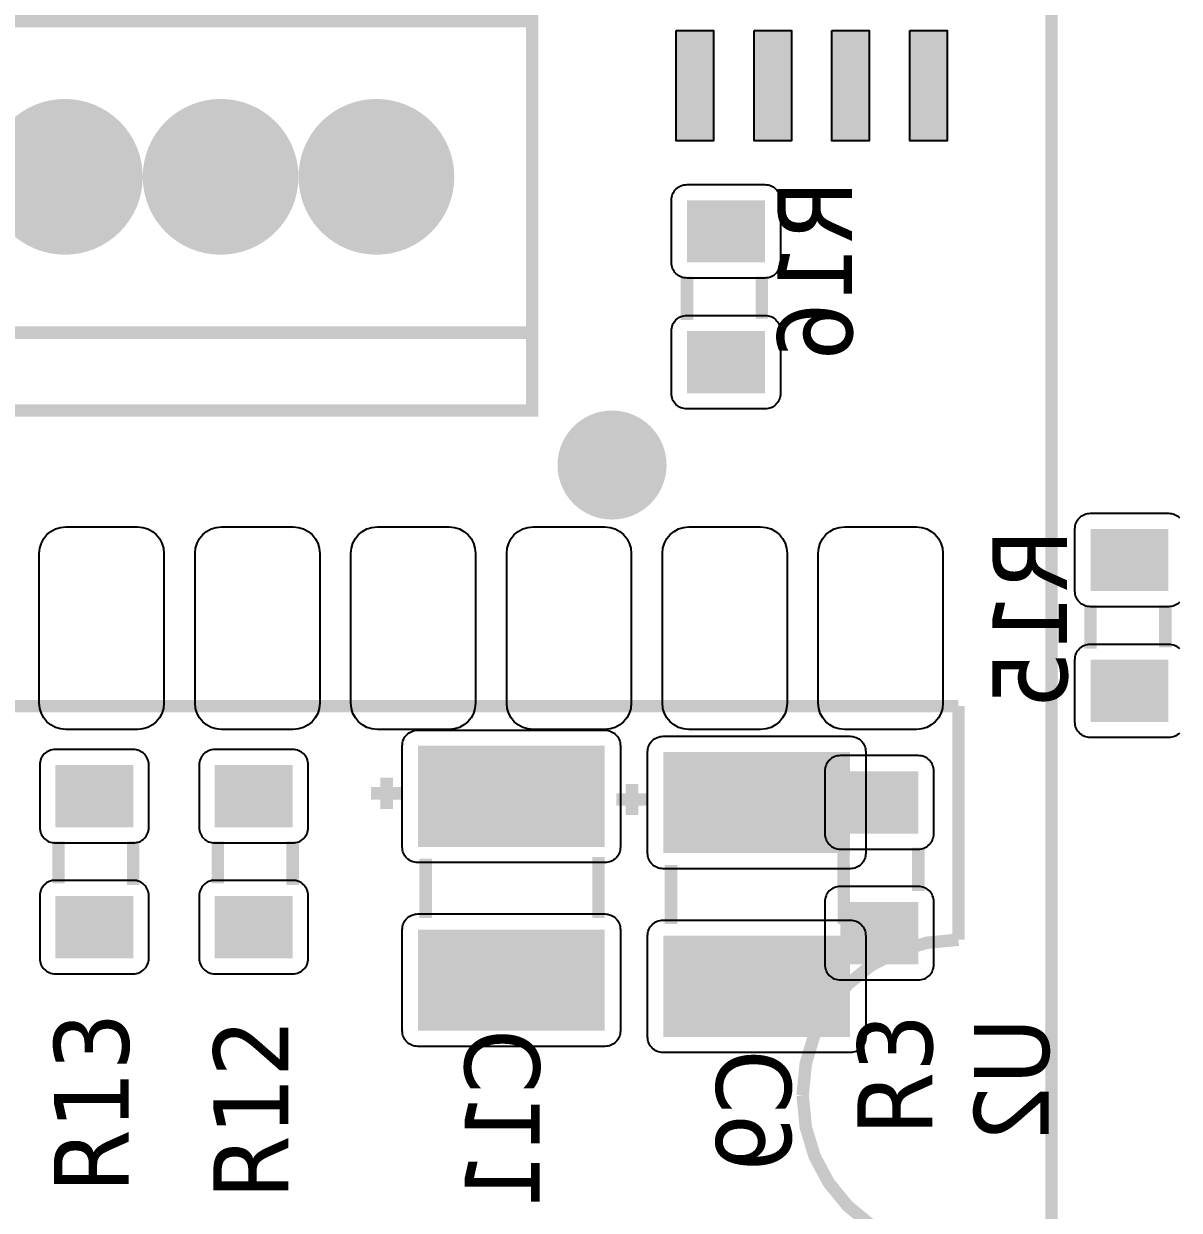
# Model space of a CAD drawing. Header units: millimetres. Extents: x 123.5 to 144.3, y 105.4 to 121.6.
# Drawn here: x 133.855 to 135.161, y 110.971 to 112.313 of the extents above; entities that cross this region are included whole.
import ezdxf

# ---------------------------------------------------------------- set-up
doc = ezdxf.new("R2010")
doc.units = ezdxf.units.MM
doc.layers.add('DESC', color=250, linetype='Continuous')
doc.styles.get("Standard").update_dxf_attribs({"font": 'tahoma.ttf'})

# ---------------------------------------------------------------- blocks, each defined once
blk = doc.blocks.new('RPAD')
blk.add_trace([(-0.5, -0.5), (-0.5, 0.5), (0.5, -0.5), (0.5, 0.5)])
blk = doc.blocks.new('EPAD')
at = {"const_width": 0.5}
blk.add_lwpolyline([(-0.25, 0, 1), (0.25, 0, 1)], format="xyb", close=True, dxfattribs=at)
blk = doc.blocks.new('HornoCardV2')
at = {"const_width": 0.008}
for points in [[(151.16076, 112.01634), (151.16076, 110.55964), (151.15998, 110.55159), (151.15772, 110.54415), (151.14938, 110.53165), (151.13688, 110.52331), (151.12944, 110.52106), (151.12139, 110.52027), (148.40485, 110.52027)], [(151.16076, 112.01634), (151.16076, 110.55964), (151.15998, 110.55159), (151.15772, 110.54415), (151.14938, 110.53165), (151.13688, 110.52331), (151.12944, 110.52106), (151.12139, 110.52027), (148.40485, 110.52027)], [(151.16076, 112.01634), (151.16076, 110.55964), (151.15998, 110.55159), (151.15772, 110.54415), (151.14938, 110.53165), (151.13688, 110.52331), (151.12944, 110.52106), (151.12139, 110.52027), (148.40485, 110.52027)], [(150.82737, 111.22185), (149.92737, 111.22185), (149.92737, 111.47185), (150.82737, 111.47185), (150.82737, 111.22185)], [(150.82737, 111.22185), (149.92737, 111.22185), (149.92737, 111.47185), (150.82737, 111.47185), (150.82737, 111.22185)], [(150.82737, 111.22185), (149.92737, 111.22185), (149.92737, 111.47185), (150.82737, 111.47185), (150.82737, 111.22185)], [(150.92676, 111.30786), (150.92676, 111.27986)], [(150.92676, 111.30786), (150.92676, 111.27986)], [(150.92676, 111.30786), (150.92676, 111.27986)], [(150.97476, 111.30786), (150.97476, 111.28086)], [(150.97476, 111.30786), (150.97476, 111.28086)], [(150.97476, 111.30786), (150.97476, 111.28086)], [(150.82737, 111.27185), (149.92737, 111.27185)], [(150.82737, 111.27185), (149.92737, 111.27185)], [(150.82737, 111.27185), (149.92737, 111.27185)], [(151.18576, 111.09686), (151.18576, 111.06886)], [(151.18576, 111.09686), (151.18576, 111.06886)], [(151.18576, 111.09686), (151.18576, 111.06886)], [(151.23376, 111.09686), (151.23376, 111.06986)], [(151.23376, 111.09686), (151.23376, 111.06986)], [(151.23376, 111.09686), (151.23376, 111.06986)], [(151.10099, 111.03209), (149.10099, 111.03209)], [(151.10099, 111.03209), (149.10099, 111.03209)], [(151.10099, 111.03209), (149.10099, 111.03209)], [(151.10099, 111.03209), (151.10099, 110.88209)], [(151.10099, 111.03209), (151.10099, 110.88209)], [(151.10099, 111.03209), (151.10099, 110.88209)], [(150.73398, 110.96611), (150.73398, 110.98611)], [(150.73398, 110.96611), (150.73398, 110.98611)], [(150.73398, 110.96611), (150.73398, 110.98611)], [(150.89146, 110.96217), (150.89146, 110.98217)], [(150.89146, 110.96217), (150.89146, 110.98217)], [(150.89146, 110.96217), (150.89146, 110.98217)], [(150.74398, 110.97611), (150.72398, 110.97611)], [(150.74398, 110.97611), (150.72398, 110.97611)], [(150.74398, 110.97611), (150.72398, 110.97611)], [(150.90146, 110.97217), (150.88146, 110.97217)], [(150.90146, 110.97217), (150.88146, 110.97217)], [(150.90146, 110.97217), (150.88146, 110.97217)], [(150.52326, 110.94522), (150.52326, 110.91822)], [(150.52326, 110.94522), (150.52326, 110.91822)], [(150.52326, 110.94522), (150.52326, 110.91822)], [(150.57126, 110.94522), (150.57126, 110.91722)], [(150.57126, 110.94522), (150.57126, 110.91722)], [(150.57126, 110.94522), (150.57126, 110.91722)], [(150.62563, 110.94522), (150.62563, 110.91822)], [(150.62563, 110.94522), (150.62563, 110.91822)], [(150.62563, 110.94522), (150.62563, 110.91822)], [(150.67363, 110.94522), (150.67363, 110.91722)], [(150.67363, 110.94522), (150.67363, 110.91722)], [(150.67363, 110.94522), (150.67363, 110.91722)], [(150.86998, 110.89611), (150.86998, 110.93511)], [(150.86998, 110.89611), (150.86998, 110.93511)], [(150.86998, 110.89611), (150.86998, 110.93511)], [(151.0272, 110.94128), (151.0272, 110.91428)], [(151.0272, 110.94128), (151.0272, 110.91428)], [(151.0272, 110.94128), (151.0272, 110.91428)], [(151.0752, 110.94128), (151.0752, 110.91328)], [(151.0752, 110.94128), (151.0752, 110.91328)], [(151.0752, 110.94128), (151.0752, 110.91328)], [(150.75898, 110.89611), (150.75898, 110.93411)], [(150.75898, 110.89611), (150.75898, 110.93411)], [(150.75898, 110.89611), (150.75898, 110.93411)], [(150.91646, 110.89217), (150.91646, 110.93017)], [(150.91646, 110.89217), (150.91646, 110.93017)], [(150.91646, 110.89217), (150.91646, 110.93017)], [(151.02746, 110.89217), (151.02746, 110.93117)], [(151.02746, 110.89217), (151.02746, 110.93117)], [(151.02746, 110.89217), (151.02746, 110.93117)], [(151.00099, 110.78209), (151.00299, 110.80275), (151.00874, 110.82176), (151.01786, 110.83878), (151.02999, 110.85347), (151.04474, 110.86548), (151.06174, 110.87448), (151.08061, 110.88013), (151.10099, 110.88209)], [(151.00099, 110.78209), (151.00299, 110.80275), (151.00874, 110.82176), (151.01786, 110.83878), (151.02999, 110.85347), (151.04474, 110.86548), (151.06174, 110.87448), (151.08061, 110.88013), (151.10099, 110.88209)], [(151.00099, 110.78209), (151.00299, 110.80275), (151.00874, 110.82176), (151.01786, 110.83878), (151.02999, 110.85347), (151.04474, 110.86548), (151.06174, 110.87448), (151.08061, 110.88013), (151.10099, 110.88209)], [(151.00099, 110.78209), (151.00299, 110.76172), (151.00874, 110.74284), (151.01786, 110.72584), (151.02999, 110.71109), (151.04474, 110.69897), (151.06174, 110.68984), (151.08061, 110.68409), (151.10099, 110.68209)], [(151.00099, 110.78209), (151.00299, 110.76172), (151.00874, 110.74284), (151.01786, 110.72584), (151.02999, 110.71109), (151.04474, 110.69897), (151.06174, 110.68984), (151.08061, 110.68409), (151.10099, 110.68209)], [(151.00099, 110.78209), (151.00299, 110.76172), (151.00874, 110.74284), (151.01786, 110.72584), (151.02999, 110.71109), (151.04474, 110.69897), (151.06174, 110.68984), (151.08061, 110.68409), (151.10099, 110.68209)]]:
    blk.add_lwpolyline(points, dxfattribs=at)
for points in [[(150.91976, 111.46589), (150.94376, 111.46589), (150.94376, 111.39489), (150.91976, 111.39489), (150.91976, 111.46589)], [(150.96976, 111.46589), (150.99376, 111.46589), (150.99376, 111.39489), (150.96976, 111.39489), (150.96976, 111.46589)], [(151.01976, 111.46589), (151.04376, 111.46589), (151.04376, 111.39489), (151.01976, 111.39489), (151.01976, 111.46589)], [(151.06976, 111.46589), (151.09376, 111.46589), (151.09376, 111.39489), (151.06976, 111.39489), (151.06976, 111.46589)], [(150.98676, 111.35686), (150.98676, 111.31686), (150.98671, 111.31582), (150.98656, 111.31482), (150.98632, 111.31385), (150.98599, 111.31293), (150.98557, 111.31205), (150.98508, 111.31123), (150.98451, 111.31046), (150.98387, 111.30975), (150.98316, 111.30911), (150.9824, 111.30854), (150.98157, 111.30805), (150.9807, 111.30763), (150.97977, 111.3073), (150.9788, 111.30706), (150.9778, 111.30691), (150.97676, 111.30686), (150.92676, 111.30686), (150.92572, 111.30691), (150.92472, 111.30706), (150.92375, 111.3073), (150.92282, 111.30763), (150.92195, 111.30805), (150.92112, 111.30854), (150.92036, 111.30911), (150.91965, 111.30975), (150.91901, 111.31046), (150.91844, 111.31123), (150.91795, 111.31205), (150.91753, 111.31293), (150.9172, 111.31385), (150.91696, 111.31482), (150.91681, 111.31582), (150.91676, 111.31686), (150.91676, 111.35686), (150.91681, 111.3579), (150.91696, 111.35891), (150.9172, 111.35987), (150.91753, 111.3608), (150.91795, 111.36167), (150.91844, 111.3625), (150.91901, 111.36327), (150.91965, 111.36397), (150.92036, 111.36461), (150.92112, 111.36518), (150.92195, 111.36568), (150.92282, 111.36609), (150.92375, 111.36642), (150.92472, 111.36666), (150.92572, 111.36681), (150.92676, 111.36686), (150.97676, 111.36686), (150.9778, 111.36681), (150.9788, 111.36666), (150.97977, 111.36642), (150.9807, 111.36609), (150.98157, 111.36568), (150.9824, 111.36518), (150.98316, 111.36461), (150.98387, 111.36397), (150.98451, 111.36327), (150.98508, 111.3625), (150.98557, 111.36167), (150.98599, 111.3608), (150.98632, 111.35987), (150.98656, 111.35891), (150.98671, 111.3579), (150.98676, 111.35686)], [(150.98676, 111.27286), (150.98676, 111.23286), (150.98671, 111.23182), (150.98656, 111.23082), (150.98632, 111.22985), (150.98599, 111.22893), (150.98557, 111.22805), (150.98508, 111.22723), (150.98451, 111.22646), (150.98387, 111.22575), (150.98316, 111.22511), (150.9824, 111.22454), (150.98157, 111.22405), (150.9807, 111.22363), (150.97977, 111.2233), (150.9788, 111.22306), (150.9778, 111.22291), (150.97676, 111.22286), (150.92676, 111.22286), (150.92572, 111.22291), (150.92472, 111.22306), (150.92375, 111.2233), (150.92282, 111.22363), (150.92195, 111.22405), (150.92112, 111.22454), (150.92036, 111.22511), (150.91965, 111.22575), (150.91901, 111.22646), (150.91844, 111.22723), (150.91795, 111.22805), (150.91753, 111.22893), (150.9172, 111.22985), (150.91696, 111.23082), (150.91681, 111.23182), (150.91676, 111.23286), (150.91676, 111.27286), (150.91681, 111.2739), (150.91696, 111.27491), (150.9172, 111.27587), (150.91753, 111.2768), (150.91795, 111.27767), (150.91844, 111.2785), (150.91901, 111.27927), (150.91965, 111.27997), (150.92036, 111.28061), (150.92112, 111.28118), (150.92195, 111.28168), (150.92282, 111.28209), (150.92375, 111.28242), (150.92472, 111.28266), (150.92572, 111.28281), (150.92676, 111.28286), (150.97676, 111.28286), (150.9778, 111.28281), (150.9788, 111.28266), (150.97977, 111.28242), (150.9807, 111.28209), (150.98157, 111.28168), (150.9824, 111.28118), (150.98316, 111.28061), (150.98387, 111.27997), (150.98451, 111.27927), (150.98508, 111.2785), (150.98557, 111.27767), (150.98599, 111.2768), (150.98632, 111.27587), (150.98656, 111.27491), (150.98671, 111.2739), (150.98676, 111.27286)], [(150.57399, 111.01709), (150.52799, 111.01709), (150.52451, 111.01743), (150.5213, 111.0184), (150.51841, 111.01995), (150.5159, 111.02201), (150.51385, 111.02451), (150.5123, 111.0274), (150.51133, 111.03062), (150.51099, 111.03409), (150.51099, 111.13009), (150.51133, 111.13357), (150.5123, 111.13678), (150.51385, 111.13967), (150.5159, 111.14218), (150.51841, 111.14423), (150.5213, 111.14578), (150.52451, 111.14675), (150.52799, 111.14709), (150.57399, 111.14709), (150.57746, 111.14675), (150.58068, 111.14578), (150.58357, 111.14423), (150.58607, 111.14218), (150.58813, 111.13967), (150.58968, 111.13678), (150.59065, 111.13357), (150.59099, 111.13009), (150.59099, 111.03409), (150.59065, 111.03062), (150.58968, 111.0274), (150.58813, 111.02451), (150.58607, 111.02201), (150.58357, 111.01995), (150.58068, 111.0184), (150.57746, 111.01743), (150.57399, 111.01709)], [(150.67399, 111.01709), (150.62799, 111.01709), (150.62451, 111.01743), (150.6213, 111.0184), (150.61841, 111.01995), (150.6159, 111.02201), (150.61385, 111.02451), (150.6123, 111.0274), (150.61133, 111.03062), (150.61099, 111.03409), (150.61099, 111.13009), (150.61133, 111.13357), (150.6123, 111.13678), (150.61385, 111.13967), (150.6159, 111.14218), (150.61841, 111.14423), (150.6213, 111.14578), (150.62451, 111.14675), (150.62799, 111.14709), (150.67399, 111.14709), (150.67746, 111.14675), (150.68068, 111.14578), (150.68357, 111.14423), (150.68607, 111.14218), (150.68813, 111.13967), (150.68968, 111.13678), (150.69065, 111.13357), (150.69099, 111.13009), (150.69099, 111.03409), (150.69065, 111.03062), (150.68968, 111.0274), (150.68813, 111.02451), (150.68607, 111.02201), (150.68357, 111.01995), (150.68068, 111.0184), (150.67746, 111.01743), (150.67399, 111.01709)], [(150.77399, 111.01709), (150.72799, 111.01709), (150.72451, 111.01743), (150.7213, 111.0184), (150.71841, 111.01995), (150.7159, 111.02201), (150.71385, 111.02451), (150.7123, 111.0274), (150.71133, 111.03062), (150.71099, 111.03409), (150.71099, 111.13009), (150.71133, 111.13357), (150.7123, 111.13678), (150.71385, 111.13967), (150.7159, 111.14218), (150.71841, 111.14423), (150.7213, 111.14578), (150.72451, 111.14675), (150.72799, 111.14709), (150.77399, 111.14709), (150.77746, 111.14675), (150.78068, 111.14578), (150.78357, 111.14423), (150.78607, 111.14218), (150.78813, 111.13967), (150.78968, 111.13678), (150.79065, 111.13357), (150.79099, 111.13009), (150.79099, 111.03409), (150.79065, 111.03062), (150.78968, 111.0274), (150.78813, 111.02451), (150.78607, 111.02201), (150.78357, 111.01995), (150.78068, 111.0184), (150.77746, 111.01743), (150.77399, 111.01709)], [(150.87399, 111.01709), (150.82799, 111.01709), (150.82451, 111.01743), (150.8213, 111.0184), (150.81841, 111.01995), (150.8159, 111.02201), (150.81385, 111.02451), (150.8123, 111.0274), (150.81133, 111.03062), (150.81099, 111.03409), (150.81099, 111.13009), (150.81133, 111.13357), (150.8123, 111.13678), (150.81385, 111.13967), (150.8159, 111.14218), (150.81841, 111.14423), (150.8213, 111.14578), (150.82451, 111.14675), (150.82799, 111.14709), (150.87399, 111.14709), (150.87746, 111.14675), (150.88068, 111.14578), (150.88357, 111.14423), (150.88607, 111.14218), (150.88813, 111.13967), (150.88968, 111.13678), (150.89065, 111.13357), (150.89099, 111.13009), (150.89099, 111.03409), (150.89065, 111.03062), (150.88968, 111.0274), (150.88813, 111.02451), (150.88607, 111.02201), (150.88357, 111.01995), (150.88068, 111.0184), (150.87746, 111.01743), (150.87399, 111.01709)], [(150.97399, 111.01709), (150.92799, 111.01709), (150.92451, 111.01743), (150.9213, 111.0184), (150.91841, 111.01995), (150.9159, 111.02201), (150.91385, 111.02451), (150.9123, 111.0274), (150.91133, 111.03062), (150.91099, 111.03409), (150.91099, 111.13009), (150.91133, 111.13357), (150.9123, 111.13678), (150.91385, 111.13967), (150.9159, 111.14218), (150.91841, 111.14423), (150.9213, 111.14578), (150.92451, 111.14675), (150.92799, 111.14709), (150.97399, 111.14709), (150.97746, 111.14675), (150.98068, 111.14578), (150.98357, 111.14423), (150.98607, 111.14218), (150.98813, 111.13967), (150.98968, 111.13678), (150.99065, 111.13357), (150.99099, 111.13009), (150.99099, 111.03409), (150.99065, 111.03062), (150.98968, 111.0274), (150.98813, 111.02451), (150.98607, 111.02201), (150.98357, 111.01995), (150.98068, 111.0184), (150.97746, 111.01743), (150.97399, 111.01709)], [(151.07399, 111.01709), (151.02799, 111.01709), (151.02451, 111.01743), (151.0213, 111.0184), (151.01841, 111.01995), (151.0159, 111.02201), (151.01385, 111.02451), (151.0123, 111.0274), (151.01133, 111.03062), (151.01099, 111.03409), (151.01099, 111.13009), (151.01133, 111.13357), (151.0123, 111.13678), (151.01385, 111.13967), (151.0159, 111.14218), (151.01841, 111.14423), (151.0213, 111.14578), (151.02451, 111.14675), (151.02799, 111.14709), (151.07399, 111.14709), (151.07746, 111.14675), (151.08068, 111.14578), (151.08357, 111.14423), (151.08607, 111.14218), (151.08813, 111.13967), (151.08968, 111.13678), (151.09065, 111.13357), (151.09099, 111.13009), (151.09099, 111.03409), (151.09065, 111.03062), (151.08968, 111.0274), (151.08813, 111.02451), (151.08607, 111.02201), (151.08357, 111.01995), (151.08068, 111.0184), (151.07746, 111.01743), (151.07399, 111.01709)], [(150.74398, 110.94161), (150.74398, 111.00661), (150.74403, 111.00765), (150.74418, 111.00865), (150.74442, 111.00962), (150.74475, 111.01054), (150.74517, 111.01142), (150.74566, 111.01224), (150.74623, 111.01301), (150.74687, 111.01372), (150.74758, 111.01436), (150.74834, 111.01493), (150.74917, 111.01542), (150.75004, 111.01584), (150.75097, 111.01617), (150.75194, 111.01641), (150.75294, 111.01656), (150.75398, 111.01661), (150.87398, 111.01661), (150.87502, 111.01656), (150.87602, 111.01641), (150.87699, 111.01617), (150.87792, 111.01584), (150.87879, 111.01542), (150.87962, 111.01493), (150.88038, 111.01436), (150.88109, 111.01372), (150.88173, 111.01301), (150.8823, 111.01224), (150.88279, 111.01142), (150.88321, 111.01054), (150.88354, 111.00962), (150.88378, 111.00865), (150.88393, 111.00765), (150.88398, 111.00661), (150.88398, 110.94161), (150.88393, 110.94057), (150.88378, 110.93956), (150.88354, 110.9386), (150.88321, 110.93767), (150.88279, 110.93679), (150.8823, 110.93597), (150.88173, 110.9352), (150.88109, 110.9345), (150.88038, 110.93386), (150.87962, 110.93329), (150.87879, 110.93279), (150.87792, 110.93238), (150.87699, 110.93205), (150.87602, 110.93181), (150.87502, 110.93166), (150.87398, 110.93161), (150.75398, 110.93161), (150.75294, 110.93166), (150.75194, 110.93181), (150.75097, 110.93205), (150.75004, 110.93238), (150.74917, 110.93279), (150.74834, 110.93329), (150.74758, 110.93386), (150.74687, 110.9345), (150.74623, 110.9352), (150.74566, 110.93597), (150.74517, 110.93679), (150.74475, 110.93767), (150.74442, 110.9386), (150.74418, 110.93956), (150.74403, 110.94057), (150.74398, 110.94161)], [(150.90146, 110.93767), (150.90146, 111.00267), (150.90151, 111.00371), (150.90166, 111.00471), (150.9019, 111.00568), (150.90223, 111.00661), (150.90265, 111.00748), (150.90314, 111.00831), (150.90371, 111.00907), (150.90435, 111.00978), (150.90506, 111.01042), (150.90582, 111.01099), (150.90665, 111.01148), (150.90753, 111.0119), (150.90845, 111.01223), (150.90942, 111.01247), (150.91042, 111.01262), (150.91146, 111.01267), (151.03146, 111.01267), (151.0325, 111.01262), (151.03351, 111.01247), (151.03447, 111.01223), (151.0354, 111.0119), (151.03627, 111.01148), (151.0371, 111.01099), (151.03786, 111.01042), (151.03857, 111.00978), (151.03921, 111.00907), (151.03978, 111.00831), (151.04027, 111.00748), (151.04069, 111.00661), (151.04102, 111.00568), (151.04126, 111.00471), (151.04141, 111.00371), (151.04146, 111.00267), (151.04146, 110.93767), (151.04141, 110.93663), (151.04126, 110.93563), (151.04102, 110.93466), (151.04069, 110.93373), (151.04027, 110.93286), (151.03978, 110.93203), (151.03921, 110.93127), (151.03857, 110.93056), (151.03786, 110.92992), (151.0371, 110.92935), (151.03627, 110.92886), (151.0354, 110.92844), (151.03447, 110.92811), (151.03351, 110.92787), (151.0325, 110.92772), (151.03146, 110.92767), (150.91146, 110.92767), (150.91042, 110.92772), (150.90942, 110.92787), (150.90845, 110.92811), (150.90753, 110.92844), (150.90665, 110.92886), (150.90582, 110.92935), (150.90506, 110.92992), (150.90435, 110.93056), (150.90371, 110.93127), (150.90314, 110.93203), (150.90265, 110.93286), (150.90223, 110.93373), (150.9019, 110.93466), (150.90166, 110.93563), (150.90151, 110.93663), (150.90146, 110.93767)], [(150.51126, 110.99422), (150.51126, 110.95422), (150.51131, 110.95318), (150.51146, 110.95217), (150.5117, 110.95121), (150.51204, 110.95028), (150.51245, 110.94941), (150.51294, 110.94858), (150.51351, 110.94781), (150.51415, 110.94711), (150.51486, 110.94647), (150.51563, 110.9459), (150.51645, 110.9454), (150.51733, 110.94499), (150.51825, 110.94466), (150.51922, 110.94442), (150.52022, 110.94427), (150.52126, 110.94422), (150.57126, 110.94422), (150.5723, 110.94427), (150.57331, 110.94442), (150.57428, 110.94466), (150.5752, 110.94499), (150.57608, 110.9454), (150.5769, 110.9459), (150.57767, 110.94647), (150.57837, 110.94711), (150.57901, 110.94781), (150.57958, 110.94858), (150.58008, 110.94941), (150.58049, 110.95028), (150.58082, 110.95121), (150.58106, 110.95217), (150.58121, 110.95318), (150.58126, 110.95422), (150.58126, 110.99422), (150.58121, 110.99526), (150.58106, 110.99626), (150.58082, 110.99723), (150.58049, 110.99815), (150.58008, 110.99903), (150.57958, 110.99985), (150.57901, 111.00062), (150.57837, 111.00133), (150.57767, 111.00197), (150.5769, 111.00254), (150.57608, 111.00303), (150.5752, 111.00345), (150.57428, 111.00378), (150.57331, 111.00402), (150.5723, 111.00417), (150.57126, 111.00422), (150.52126, 111.00422), (150.52022, 111.00417), (150.51922, 111.00402), (150.51825, 111.00378), (150.51733, 111.00345), (150.51645, 111.00303), (150.51563, 111.00254), (150.51486, 111.00197), (150.51415, 111.00133), (150.51351, 111.00062), (150.51294, 110.99985), (150.51245, 110.99903), (150.51204, 110.99815), (150.5117, 110.99723), (150.51146, 110.99626), (150.51131, 110.99526), (150.51126, 110.99422)], [(150.61363, 110.99422), (150.61363, 110.95422), (150.61368, 110.95318), (150.61382, 110.95217), (150.61407, 110.95121), (150.6144, 110.95028), (150.61481, 110.94941), (150.61531, 110.94858), (150.61588, 110.94781), (150.61652, 110.94711), (150.61722, 110.94647), (150.61799, 110.9459), (150.61881, 110.9454), (150.61969, 110.94499), (150.62061, 110.94466), (150.62158, 110.94442), (150.62259, 110.94427), (150.62363, 110.94422), (150.67363, 110.94422), (150.67467, 110.94427), (150.67567, 110.94442), (150.67664, 110.94466), (150.67756, 110.94499), (150.67844, 110.9454), (150.67926, 110.9459), (150.68003, 110.94647), (150.68074, 110.94711), (150.68138, 110.94781), (150.68194, 110.94858), (150.68244, 110.94941), (150.68285, 110.95028), (150.68319, 110.95121), (150.68343, 110.95217), (150.68358, 110.95318), (150.68363, 110.95422), (150.68363, 110.99422), (150.68358, 110.99526), (150.68343, 110.99626), (150.68319, 110.99723), (150.68285, 110.99815), (150.68244, 110.99903), (150.68194, 110.99985), (150.68138, 111.00062), (150.68074, 111.00133), (150.68003, 111.00197), (150.67926, 111.00254), (150.67844, 111.00303), (150.67756, 111.00345), (150.67664, 111.00378), (150.67567, 111.00402), (150.67467, 111.00417), (150.67363, 111.00422), (150.62363, 111.00422), (150.62259, 111.00417), (150.62158, 111.00402), (150.62061, 111.00378), (150.61969, 111.00345), (150.61881, 111.00303), (150.61799, 111.00254), (150.61722, 111.00197), (150.61652, 111.00133), (150.61588, 111.00062), (150.61531, 110.99985), (150.61481, 110.99903), (150.6144, 110.99815), (150.61407, 110.99723), (150.61382, 110.99626), (150.61368, 110.99526), (150.61363, 110.99422)], [(151.0152, 110.99028), (151.0152, 110.95028), (151.01525, 110.94924), (151.0154, 110.94824), (151.01564, 110.94727), (151.01597, 110.94634), (151.01639, 110.94547), (151.01688, 110.94464), (151.01745, 110.94388), (151.01809, 110.94317), (151.0188, 110.94253), (151.01956, 110.94196), (151.02039, 110.94147), (151.02127, 110.94105), (151.02219, 110.94072), (151.02316, 110.94048), (151.02416, 110.94033), (151.0252, 110.94028), (151.0752, 110.94028), (151.07624, 110.94033), (151.07725, 110.94048), (151.07821, 110.94072), (151.07914, 110.94105), (151.08001, 110.94147), (151.08084, 110.94196), (151.0816, 110.94253), (151.08231, 110.94317), (151.08295, 110.94388), (151.08352, 110.94464), (151.08401, 110.94547), (151.08443, 110.94634), (151.08476, 110.94727), (151.085, 110.94824), (151.08515, 110.94924), (151.0852, 110.95028), (151.0852, 110.99028), (151.08515, 110.99132), (151.085, 110.99232), (151.08476, 110.99329), (151.08443, 110.99422), (151.08401, 110.99509), (151.08352, 110.99592), (151.08295, 110.99668), (151.08231, 110.99739), (151.0816, 110.99803), (151.08084, 110.9986), (151.08001, 110.99909), (151.07914, 110.99951), (151.07821, 110.99984), (151.07725, 111.00008), (151.07624, 111.00023), (151.0752, 111.00028), (151.0252, 111.00028), (151.02416, 111.00023), (151.02316, 111.00008), (151.02219, 110.99984), (151.02127, 110.99951), (151.02039, 110.99909), (151.01956, 110.9986), (151.0188, 110.99803), (151.01809, 110.99739), (151.01745, 110.99668), (151.01688, 110.99592), (151.01639, 110.99509), (151.01597, 110.99422), (151.01564, 110.99329), (151.0154, 110.99232), (151.01525, 110.99132), (151.0152, 110.99028)], [(150.51126, 110.91022), (150.51126, 110.87022), (150.51131, 110.86918), (150.51146, 110.86817), (150.5117, 110.86721), (150.51204, 110.86628), (150.51245, 110.86541), (150.51294, 110.86458), (150.51351, 110.86381), (150.51415, 110.86311), (150.51486, 110.86247), (150.51563, 110.8619), (150.51645, 110.8614), (150.51733, 110.86099), (150.51825, 110.86066), (150.51922, 110.86042), (150.52022, 110.86027), (150.52126, 110.86022), (150.57126, 110.86022), (150.5723, 110.86027), (150.57331, 110.86042), (150.57428, 110.86066), (150.5752, 110.86099), (150.57608, 110.8614), (150.5769, 110.8619), (150.57767, 110.86247), (150.57837, 110.86311), (150.57901, 110.86381), (150.57958, 110.86458), (150.58008, 110.86541), (150.58049, 110.86628), (150.58082, 110.86721), (150.58106, 110.86817), (150.58121, 110.86918), (150.58126, 110.87022), (150.58126, 110.91022), (150.58121, 110.91126), (150.58106, 110.91226), (150.58082, 110.91323), (150.58049, 110.91415), (150.58008, 110.91503), (150.57958, 110.91585), (150.57901, 110.91662), (150.57837, 110.91733), (150.57767, 110.91797), (150.5769, 110.91854), (150.57608, 110.91903), (150.5752, 110.91945), (150.57428, 110.91978), (150.57331, 110.92002), (150.5723, 110.92017), (150.57126, 110.92022), (150.52126, 110.92022), (150.52022, 110.92017), (150.51922, 110.92002), (150.51825, 110.91978), (150.51733, 110.91945), (150.51645, 110.91903), (150.51563, 110.91854), (150.51486, 110.91797), (150.51415, 110.91733), (150.51351, 110.91662), (150.51294, 110.91585), (150.51245, 110.91503), (150.51204, 110.91415), (150.5117, 110.91323), (150.51146, 110.91226), (150.51131, 110.91126), (150.51126, 110.91022)], [(150.61363, 110.91022), (150.61363, 110.87022), (150.61368, 110.86918), (150.61382, 110.86817), (150.61407, 110.86721), (150.6144, 110.86628), (150.61481, 110.86541), (150.61531, 110.86458), (150.61588, 110.86381), (150.61652, 110.86311), (150.61722, 110.86247), (150.61799, 110.8619), (150.61881, 110.8614), (150.61969, 110.86099), (150.62061, 110.86066), (150.62158, 110.86042), (150.62259, 110.86027), (150.62363, 110.86022), (150.67363, 110.86022), (150.67467, 110.86027), (150.67567, 110.86042), (150.67664, 110.86066), (150.67756, 110.86099), (150.67844, 110.8614), (150.67926, 110.8619), (150.68003, 110.86247), (150.68074, 110.86311), (150.68138, 110.86381), (150.68194, 110.86458), (150.68244, 110.86541), (150.68285, 110.86628), (150.68319, 110.86721), (150.68343, 110.86817), (150.68358, 110.86918), (150.68363, 110.87022), (150.68363, 110.91022), (150.68358, 110.91126), (150.68343, 110.91226), (150.68319, 110.91323), (150.68285, 110.91415), (150.68244, 110.91503), (150.68194, 110.91585), (150.68138, 110.91662), (150.68074, 110.91733), (150.68003, 110.91797), (150.67926, 110.91854), (150.67844, 110.91903), (150.67756, 110.91945), (150.67664, 110.91978), (150.67567, 110.92002), (150.67467, 110.92017), (150.67363, 110.92022), (150.62363, 110.92022), (150.62259, 110.92017), (150.62158, 110.92002), (150.62061, 110.91978), (150.61969, 110.91945), (150.61881, 110.91903), (150.61799, 110.91854), (150.61722, 110.91797), (150.61652, 110.91733), (150.61588, 110.91662), (150.61531, 110.91585), (150.61481, 110.91503), (150.6144, 110.91415), (150.61407, 110.91323), (150.61382, 110.91226), (150.61368, 110.91126), (150.61363, 110.91022)], [(151.0152, 110.90628), (151.0152, 110.86628), (151.01525, 110.86524), (151.0154, 110.86424), (151.01564, 110.86327), (151.01597, 110.86234), (151.01639, 110.86147), (151.01688, 110.86064), (151.01745, 110.85988), (151.01809, 110.85917), (151.0188, 110.85853), (151.01956, 110.85796), (151.02039, 110.85747), (151.02127, 110.85705), (151.02219, 110.85672), (151.02316, 110.85648), (151.02416, 110.85633), (151.0252, 110.85628), (151.0752, 110.85628), (151.07624, 110.85633), (151.07725, 110.85648), (151.07821, 110.85672), (151.07914, 110.85705), (151.08001, 110.85747), (151.08084, 110.85796), (151.0816, 110.85853), (151.08231, 110.85917), (151.08295, 110.85988), (151.08352, 110.86064), (151.08401, 110.86147), (151.08443, 110.86234), (151.08476, 110.86327), (151.085, 110.86424), (151.08515, 110.86524), (151.0852, 110.86628), (151.0852, 110.90628), (151.08515, 110.90732), (151.085, 110.90832), (151.08476, 110.90929), (151.08443, 110.91022), (151.08401, 110.91109), (151.08352, 110.91192), (151.08295, 110.91268), (151.08231, 110.91339), (151.0816, 110.91403), (151.08084, 110.9146), (151.08001, 110.91509), (151.07914, 110.91551), (151.07821, 110.91584), (151.07725, 110.91608), (151.07624, 110.91623), (151.0752, 110.91628), (151.0252, 110.91628), (151.02416, 110.91623), (151.02316, 110.91608), (151.02219, 110.91584), (151.02127, 110.91551), (151.02039, 110.91509), (151.01956, 110.9146), (151.0188, 110.91403), (151.01809, 110.91339), (151.01745, 110.91268), (151.01688, 110.91192), (151.01639, 110.91109), (151.01597, 110.91022), (151.01564, 110.90929), (151.0154, 110.90832), (151.01525, 110.90732), (151.0152, 110.90628)], [(150.74398, 110.82361), (150.74398, 110.88861), (150.74403, 110.88965), (150.74418, 110.89065), (150.74442, 110.89162), (150.74475, 110.89254), (150.74517, 110.89342), (150.74566, 110.89424), (150.74623, 110.89501), (150.74687, 110.89572), (150.74758, 110.89636), (150.74834, 110.89693), (150.74917, 110.89742), (150.75004, 110.89784), (150.75097, 110.89817), (150.75194, 110.89841), (150.75294, 110.89856), (150.75398, 110.89861), (150.87398, 110.89861), (150.87502, 110.89856), (150.87602, 110.89841), (150.87699, 110.89817), (150.87792, 110.89784), (150.87879, 110.89742), (150.87962, 110.89693), (150.88038, 110.89636), (150.88109, 110.89572), (150.88173, 110.89501), (150.8823, 110.89424), (150.88279, 110.89342), (150.88321, 110.89254), (150.88354, 110.89162), (150.88378, 110.89065), (150.88393, 110.88965), (150.88398, 110.88861), (150.88398, 110.82361), (150.88393, 110.82257), (150.88378, 110.82156), (150.88354, 110.8206), (150.88321, 110.81967), (150.88279, 110.81879), (150.8823, 110.81797), (150.88173, 110.8172), (150.88109, 110.8165), (150.88038, 110.81586), (150.87962, 110.81529), (150.87879, 110.81479), (150.87792, 110.81438), (150.87699, 110.81405), (150.87602, 110.81381), (150.87502, 110.81366), (150.87398, 110.81361), (150.75398, 110.81361), (150.75294, 110.81366), (150.75194, 110.81381), (150.75097, 110.81405), (150.75004, 110.81438), (150.74917, 110.81479), (150.74834, 110.81529), (150.74758, 110.81586), (150.74687, 110.8165), (150.74623, 110.8172), (150.74566, 110.81797), (150.74517, 110.81879), (150.74475, 110.81967), (150.74442, 110.8206), (150.74418, 110.82156), (150.74403, 110.82257), (150.74398, 110.82361)], [(150.90146, 110.81967), (150.90146, 110.88467), (150.90151, 110.88571), (150.90166, 110.88671), (150.9019, 110.88768), (150.90223, 110.88861), (150.90265, 110.88948), (150.90314, 110.89031), (150.90371, 110.89107), (150.90435, 110.89178), (150.90506, 110.89242), (150.90582, 110.89299), (150.90665, 110.89348), (150.90753, 110.8939), (150.90845, 110.89423), (150.90942, 110.89447), (150.91042, 110.89462), (150.91146, 110.89467), (151.03146, 110.89467), (151.0325, 110.89462), (151.03351, 110.89447), (151.03447, 110.89423), (151.0354, 110.8939), (151.03627, 110.89348), (151.0371, 110.89299), (151.03786, 110.89242), (151.03857, 110.89178), (151.03921, 110.89107), (151.03978, 110.89031), (151.04027, 110.88948), (151.04069, 110.88861), (151.04102, 110.88768), (151.04126, 110.88671), (151.04141, 110.88571), (151.04146, 110.88467), (151.04146, 110.81967), (151.04141, 110.81863), (151.04126, 110.81763), (151.04102, 110.81666), (151.04069, 110.81573), (151.04027, 110.81486), (151.03978, 110.81403), (151.03921, 110.81327), (151.03857, 110.81256), (151.03786, 110.81192), (151.0371, 110.81135), (151.03627, 110.81086), (151.0354, 110.81044), (151.03447, 110.81011), (151.03351, 110.80987), (151.0325, 110.80972), (151.03146, 110.80967), (150.91146, 110.80967), (150.91042, 110.80972), (150.90942, 110.80987), (150.90845, 110.81011), (150.90753, 110.81044), (150.90665, 110.81086), (150.90582, 110.81135), (150.90506, 110.81192), (150.90435, 110.81256), (150.90371, 110.81327), (150.90314, 110.81403), (150.90265, 110.81486), (150.90223, 110.81573), (150.9019, 110.81666), (150.90166, 110.81763), (150.90151, 110.81863), (150.90146, 110.81967)]]:
    blk.add_lwpolyline(points, close=True)
for points in [[(151.24287, 111.09875), (151.24216, 111.09811), (151.2414, 111.09754), (151.24057, 111.09705), (151.2397, 111.09663), (151.23877, 111.0963), (151.2378, 111.09606), (151.2368, 111.09591), (151.23576, 111.09586), (151.18576, 111.09586), (151.18472, 111.09591), (151.18372, 111.09606), (151.18275, 111.0963), (151.18182, 111.09663), (151.18095, 111.09705), (151.18012, 111.09754), (151.17936, 111.09811), (151.17865, 111.09875), (151.17801, 111.09946), (151.17744, 111.10023), (151.17695, 111.10105), (151.17653, 111.10193), (151.1762, 111.10285), (151.17596, 111.10382), (151.17581, 111.10482), (151.17576, 111.10586), (151.17576, 111.14586), (151.17581, 111.1469), (151.17596, 111.14791), (151.1762, 111.14887), (151.17653, 111.1498), (151.17695, 111.15067), (151.17744, 111.1515), (151.17801, 111.15227), (151.17865, 111.15297), (151.17936, 111.15361), (151.18012, 111.15418), (151.18095, 111.15468), (151.18182, 111.15509), (151.18275, 111.15542), (151.18372, 111.15566), (151.18472, 111.15581), (151.18576, 111.15586), (151.23576, 111.15586), (151.2368, 111.15581), (151.2378, 111.15566), (151.23877, 111.15542), (151.2397, 111.15509), (151.24057, 111.15468), (151.2414, 111.15418), (151.24216, 111.15361), (151.24287, 111.15297)], [(151.24287, 111.01475), (151.24216, 111.01411), (151.2414, 111.01354), (151.24057, 111.01305), (151.2397, 111.01263), (151.23877, 111.0123), (151.2378, 111.01206), (151.2368, 111.01191), (151.23576, 111.01186), (151.18576, 111.01186), (151.18472, 111.01191), (151.18372, 111.01206), (151.18275, 111.0123), (151.18182, 111.01263), (151.18095, 111.01305), (151.18012, 111.01354), (151.17936, 111.01411), (151.17865, 111.01475), (151.17801, 111.01546), (151.17744, 111.01623), (151.17695, 111.01705), (151.17653, 111.01793), (151.1762, 111.01885), (151.17596, 111.01982), (151.17581, 111.02082), (151.17576, 111.02186), (151.17576, 111.06186), (151.17581, 111.0629), (151.17596, 111.06391), (151.1762, 111.06487), (151.17653, 111.0658), (151.17695, 111.06667), (151.17744, 111.0675), (151.17801, 111.06827), (151.17865, 111.06897), (151.17936, 111.06961), (151.18012, 111.07018), (151.18095, 111.07068), (151.18182, 111.07109), (151.18275, 111.07142), (151.18372, 111.07166), (151.18472, 111.07181), (151.18576, 111.07186), (151.23576, 111.07186), (151.2368, 111.07181), (151.2378, 111.07166), (151.23877, 111.07142), (151.2397, 111.07109), (151.24057, 111.07068), (151.2414, 111.07018), (151.24216, 111.06961), (151.24287, 111.06897)]]:
    blk.add_lwpolyline(points)
for name, p, xscale, yscale in [('RPAD', (150.93176, 111.43039), -0.024, 0.071), ('RPAD', (150.98176, 111.43039), -0.024, 0.071), ('RPAD', (151.03176, 111.43039), -0.024, 0.071), ('RPAD', (151.08176, 111.43039), -0.024, 0.071), ('EPAD', (150.52737, 111.37185), -0.1, 0.1), ('EPAD', (150.62737, 111.37185), -0.1, 0.1), ('EPAD', (150.72737, 111.37185), -0.1, 0.1), ('EPAD', (150.87862, 111.18682), -0.07, 0.07)]:
    blk.add_blockref(name, p, dxfattribs=dict(xscale=xscale, yscale=yscale))
for p, xscale, yscale, rotation in [((150.95176, 111.33686), -0.04, 0.05, 270), ((150.95176, 111.25286), -0.04, 0.05, 270), ((151.21076, 111.12586), -0.04, 0.05, 270), ((151.21076, 111.04186), -0.04, 0.05, 270), ((150.81398, 110.97411), -0.065, 0.12, 90), ((150.97146, 110.97017), -0.065, 0.12, 90), ((150.54626, 110.97422), -0.04, 0.05, 90), ((150.64863, 110.97422), -0.04, 0.05, 90), ((151.0502, 110.97028), -0.04, 0.05, 90), ((150.54626, 110.89022), -0.04, 0.05, 90), ((150.64863, 110.89022), -0.04, 0.05, 90), ((151.0502, 110.88628), -0.04, 0.05, 90), ((150.81398, 110.85611), -0.065, 0.12, 90), ((150.97146, 110.85217), -0.065, 0.12, 90)]:
    blk.add_blockref('RPAD', p, dxfattribs=dict(xscale=xscale, yscale=yscale, rotation=rotation))
at = {"text_generation_flag": 2, "width": 1.041667}
for s, p in [('R16', (151.03276, 111.36986)), ('R16', (151.03276, 111.36986)), ('R16', (151.03276, 111.36986)), ('R15', (151.17076, 111.14586)), ('R15', (151.17076, 111.14586)), ('R15', (151.17076, 111.14586)), ('U2', (151.15899, 110.83209)), ('U2', (151.15899, 110.83209)), ('U2', (151.15899, 110.83209)), ('C11', (150.83209, 110.82475)), ('C11', (150.83209, 110.82475)), ('C11', (150.83209, 110.82475)), ('C9', (150.99351, 110.81156)), ('C9', (150.99351, 110.81156)), ('C9', (150.99351, 110.81156))]:
    blk.add_text(s, height=0.048, rotation=90, dxfattribs=at).set_placement(p)
at = {"width": 1.041667}
for s, p in [('R13', (150.56838, 110.71942)), ('R13', (150.56838, 110.71942)), ('R13', (150.56838, 110.71942)), ('R12', (150.67074, 110.71548)), ('R12', (150.67074, 110.71548)), ('R12', (150.67074, 110.71548)), ('R3', (151.08413, 110.75623)), ('R3', (151.08413, 110.75623)), ('R3', (151.08413, 110.75623))]:
    blk.add_text(s, height=0.048, rotation=90, dxfattribs=at).set_placement(p)

msp = doc.modelspace()

# ---------------------------------------------------------------- block references
at = {"layer": 'DESC', "xscale": 1.760616, "yscale": 1.760616, "zscale": 1.760616}
msp.add_blockref('HornoCardV2', (-131.119, -83.9435), dxfattribs=at)

doc.saveas('drawing.dxf')
